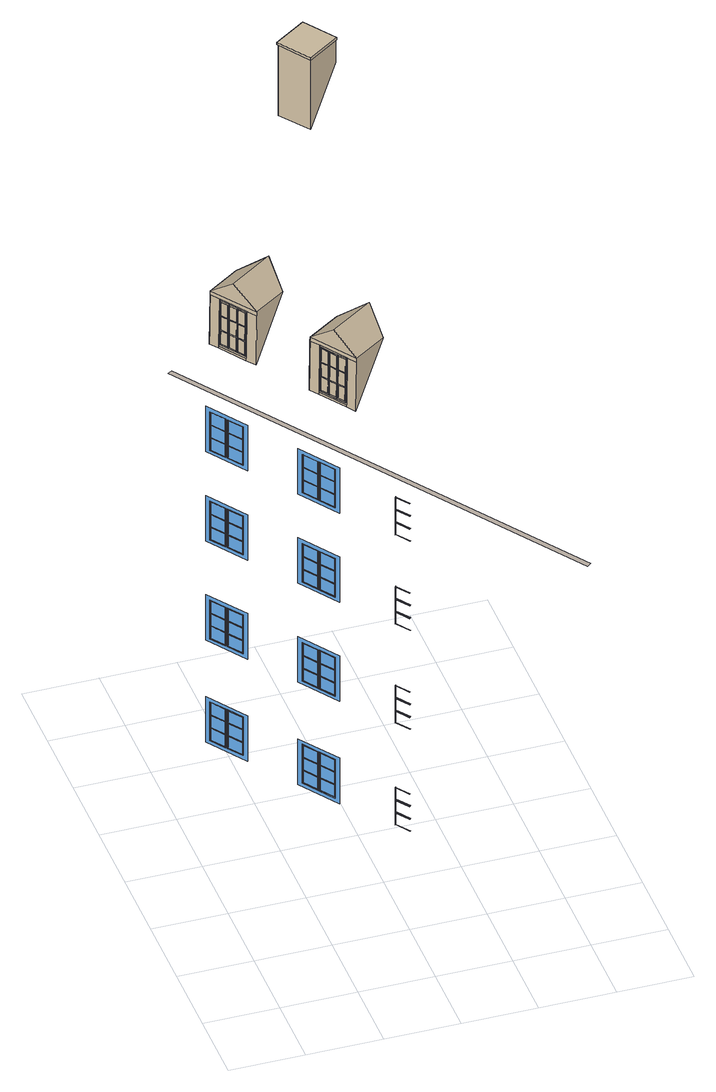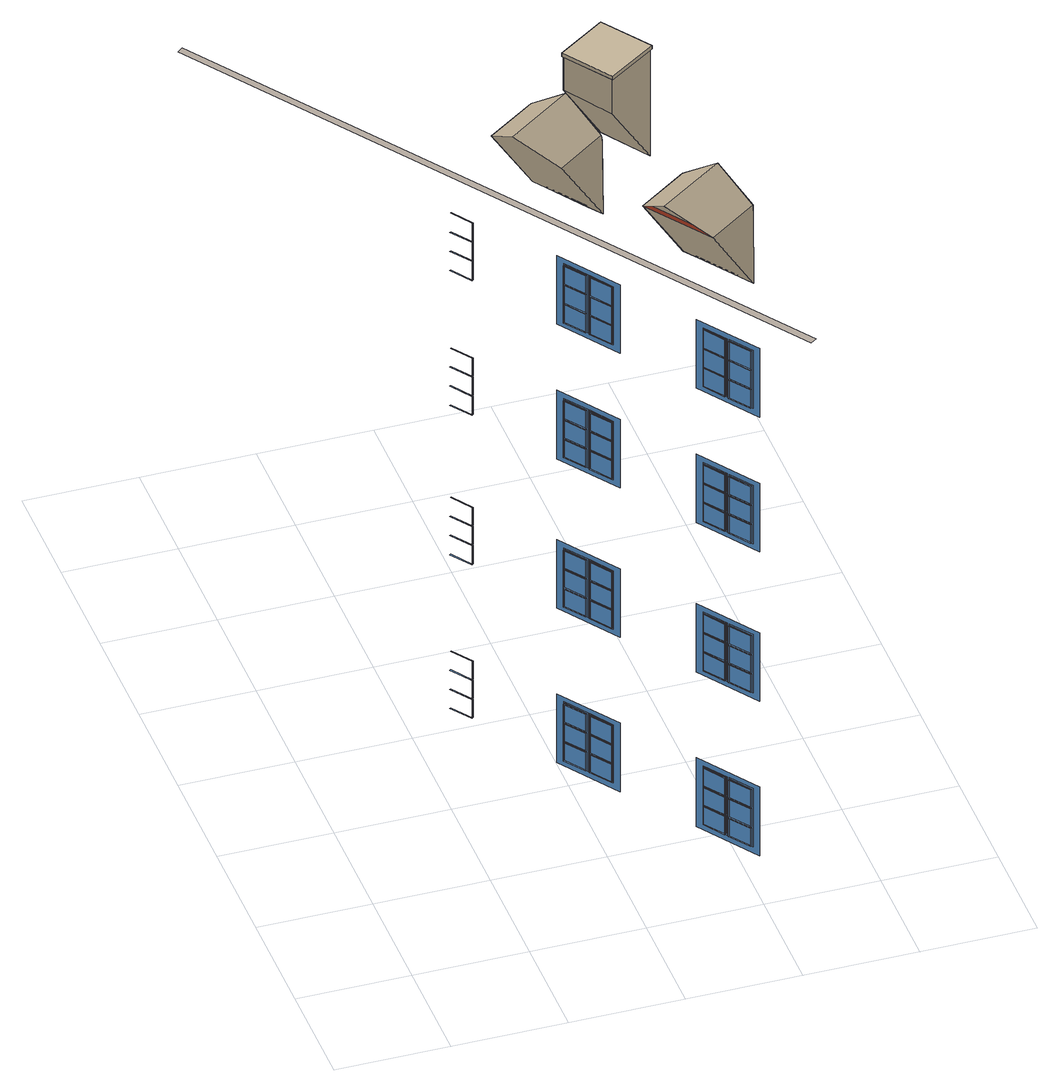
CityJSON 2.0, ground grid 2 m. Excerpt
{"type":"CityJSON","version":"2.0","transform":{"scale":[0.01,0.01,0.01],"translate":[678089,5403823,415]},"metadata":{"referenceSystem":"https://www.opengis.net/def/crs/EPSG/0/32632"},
"CityObjects":{
"building1":{"type":"Building","attributes":{"dataAvailable":"Sufficient","measuredHeight":20.7},"children":["building1-1","building1-2","building1-3"],"geometry":[{"type":"MultiSurface","lod":"3","boundaries":[[[0,1,2,3]],[[4,5,6,7]],[[8,9,10,11]],[[12,13,14,15]],[[16,17,18,19]],[[20,21,22,23]],[[24,25,26,27]],[[28,29,30,31]],[[32,33,34,35]],[[36,37,38,39]],[[40,41,42,43]],[[44,45,46,47]],[[48,49,8]],[[50,51,4]],[[52,53,0]],[[54,55,20]],[[56,57,16]],[[58,59,12]],[[60,61,32]],[[62,63,28]],[[64,65,24]],[[66,67,44]],[[68,69,40]],[[70,71,36]],[[5,72,73,6]],[[1,74,75,2]],[[9,76,77,10]],[[17,78,79,18]],[[13,80,81,14]],[[21,82,83,22]],[[29,84,85,30]],[[25,86,87,26]],[[33,88,89,34]],[[41,90,91,42]],[[37,92,93,38]],[[45,94,95,46]],[[96,97,98,99],[53,100,1,0],[101,5,4,51],[102,9,8,49]],[[103,104,105,106],[59,107,13,12],[108,17,16,57],[109,21,20,55]],[[110,111,112,113],[65,114,25,24],[115,29,28,63],[116,33,32,61]],[[117,118,119,120],[71,121,37,36],[122,41,40,69],[123,45,44,67]],[[74,1,100]],[[72,5,101]],[[76,9,102]],[[80,13,107]],[[78,17,108]],[[82,21,109]],[[86,25,114]],[[84,29,115]],[[88,33,116]],[[92,37,121]],[[90,41,122]],[[94,45,123]],[[0,1,74,52]],[[50,4,5,72]],[[48,8,9,76]],[[12,13,80,58]],[[56,16,17,78]],[[54,20,21,82]],[[24,25,86,64]],[[62,28,29,84]],[[60,32,33,88]],[[36,37,92,70]],[[68,40,41,90]],[[66,44,45,94]],[[52,0,3,124]],[[50,4,7,125]],[[48,8,11,126]],[[58,12,15,127]],[[56,16,19,128]],[[54,20,23,129]],[[64,24,27,130]],[[62,28,31,131]],[[60,32,35,132]],[[70,36,39,133]],[[68,40,43,134]],[[66,44,47,135]],[[50,72,101,51]],[[48,76,102,49]],[[52,74,100,53]],[[56,78,108,57]],[[54,82,109,55]],[[58,80,107,59]],[[62,84,115,63]],[[60,88,116,61]],[[64,86,114,65]],[[68,90,122,69]],[[66,94,123,67]],[[70,92,121,71]],[[74,52,124,75]],[[72,50,125,73]],[[76,48,126,77]],[[80,58,127,81]],[[78,56,128,79]],[[82,54,129,83]],[[86,64,130,87]],[[84,62,131,85]],[[88,60,132,89]],[[92,70,133,93]],[[90,68,134,91]],[[94,66,135,95]],[[136,137,138,139]],[[140,141,142,143]],[[144,145,146,147]],[[148,149,150,151]],[[152,153,154,155]],[[156,157,158,159]],[[160,161,162,163]],[[164,165,166,167]],[[168,169,170,171]],[[172,173,174,175]],[[176,177,178,179]],[[180,181,182,183]],[[137,136,184,185]],[[145,144,186,187]],[[141,140,188,189]],[[149,148,190,191]],[[157,156,192,193]],[[153,152,194,195]],[[161,160,196,197]],[[169,168,198,199]],[[165,164,200,201]],[[173,172,202,203]],[[181,180,204,205]],[[177,176,206,207]],[[208,209,210,211],[96,99,98,97],[212,213,214,215]],[[216,217,218,219],[103,106,105,104],[220,221,222,223]],[[224,225,226,227],[110,113,112,111],[228,229,230,231]],[[232,233,234,235],[117,120,119,118],[236,237,238,239]],[[141,240,241,142]],[[137,242,243,138]],[[145,244,245,146]],[[153,246,247,154]],[[149,248,249,150]],[[157,250,251,158]],[[165,252,253,166]],[[161,254,255,162]],[[169,256,257,170]],[[177,258,259,178]],[[173,260,261,174]],[[181,262,263,182]],[[136,264,265,184]],[[144,266,267,186]],[[140,268,269,188]],[[148,270,271,190]],[[156,272,273,192]],[[152,274,275,194]],[[160,276,277,196]],[[168,278,279,198]],[[164,280,281,200]],[[172,282,283,202]],[[180,284,285,204]],[[176,286,287,206]],[[212,215,214,213],[241,288,143,142],[289,147,146,245],[290,139,138,243]],[[220,223,222,221],[247,291,155,154],[292,159,158,251],[293,151,150,249]],[[228,231,230,229],[253,294,167,166],[295,171,170,257],[296,163,162,255]],[[236,239,238,237],[259,297,179,178],[298,183,182,263],[299,175,174,261]],[[266,144,147,289]],[[268,140,143,288]],[[264,136,139,290]],[[272,156,159,292]],[[274,152,155,291]],[[270,148,151,293]],[[278,168,171,295]],[[280,164,167,294]],[[276,160,163,296]],[[284,180,183,298]],[[286,176,179,297]],[[282,172,175,299]],[[242,137,136,264]],[[244,145,144,266]],[[141,140,268,240]],[[248,149,148,270]],[[250,157,156,272]],[[153,152,274,246]],[[254,161,160,276]],[[256,169,168,278]],[[165,164,280,252]],[[260,173,172,282]],[[262,181,180,284]],[[177,176,286,258]],[[244,145,187,300]],[[242,137,185,301]],[[240,141,189,302]],[[250,157,193,303]],[[248,149,191,304]],[[246,153,195,305]],[[256,169,199,306]],[[254,161,197,307]],[[252,165,201,308]],[[262,181,205,309]],[[260,173,203,310]],[[258,177,207,311]],[[244,266,289,245]],[[242,264,290,243]],[[240,268,288,241]],[[250,272,292,251]],[[248,270,293,249]],[[246,274,291,247]],[[256,278,295,257]],[[254,276,296,255]],[[252,280,294,253]],[[262,284,298,263]],[[260,282,299,261]],[[258,286,297,259]],[[264,242,301,265]],[[266,244,300,267]],[[268,240,302,269]],[[270,248,304,271]],[[272,250,303,273]],[[274,246,305,275]],[[276,254,307,277]],[[278,256,306,279]],[[280,252,308,281]],[[282,260,310,283]],[[284,262,309,285]],[[286,258,311,287]],[[312,313,314,315]],[[316,317,318,319]],[[320,321,322,323]],[[324,325,326,327]],[[328,329,330,331]],[[332,333,334,335]],[[336,337,338,339]],[[340,341,342,343]],[[344,345,346,347]],[[348,349,350,351]],[[352,353,354,355]],[[356,357,358,359]],[[317,316,360,361]],[[313,312,362,363]],[[321,320,364,365]],[[329,328,366,367]],[[325,324,368,369]],[[333,332,370,371]],[[341,340,372,373]],[[337,336,374,375]],[[345,344,376,377]],[[353,352,378,379]],[[349,348,380,381]],[[357,356,382,383]],[[321,384,385,322]],[[313,386,387,314]],[[317,388,389,318]],[[333,390,391,334]],[[325,392,393,326]],[[329,394,395,330]],[[345,396,397,346]],[[337,398,399,338]],[[341,400,401,342]],[[357,402,403,358]],[[349,404,405,350]],[[353,406,407,354]],[[312,408,409,362]],[[316,410,411,360]],[[320,412,413,364]],[[324,414,415,368]],[[328,416,417,366]],[[332,418,419,370]],[[336,420,421,374]],[[340,422,423,372]],[[344,424,425,376]],[[348,426,427,380]],[[352,428,429,378]],[[356,430,431,382]],[[432,433,434,435],[389,436,319,318],[437,315,314,387],[438,323,322,385]],[[439,440,441,442],[395,443,331,330],[444,327,326,393],[445,335,334,391]],[[446,447,448,449],[401,450,343,342],[451,339,338,399],[452,347,346,397]],[[453,454,455,456],[407,457,355,354],[458,351,350,405],[459,359,358,403]],[[410,316,319,436]],[[408,312,315,437]],[[412,320,323,438]],[[416,328,331,443]],[[414,324,327,444]],[[418,332,335,445]],[[422,340,343,450]],[[420,336,339,451]],[[424,344,347,452]],[[428,352,355,457]],[[426,348,351,458]],[[430,356,359,459]],[[317,316,410,388]],[[386,313,312,408]],[[384,321,320,412]],[[329,328,416,394]],[[392,325,324,414]],[[390,333,332,418]],[[341,340,422,400]],[[398,337,336,420]],[[396,345,344,424]],[[353,352,428,406]],[[404,349,348,426]],[[402,357,356,430]],[[388,317,361,460]],[[386,313,363,461]],[[384,321,365,462]],[[394,329,367,463]],[[392,325,369,464]],[[390,333,371,465]],[[400,341,373,466]],[[398,337,375,467]],[[396,345,377,468]],[[406,353,379,469]],[[404,349,381,470]],[[402,357,383,471]],[[386,408,437,387]],[[384,412,438,385]],[[388,410,436,389]],[[392,414,444,393]],[[390,418,445,391]],[[394,416,443,395]],[[398,420,451,399]],[[396,424,452,397]],[[400,422,450,401]],[[404,426,458,405]],[[402,430,459,403]],[[406,428,457,407]],[[410,388,460,411]],[[408,386,461,409]],[[412,384,462,413]],[[416,394,463,417]],[[414,392,464,415]],[[418,390,465,419]],[[422,400,466,423]],[[420,398,467,421]],[[424,396,468,425]],[[428,406,469,429]],[[426,404,470,427]],[[430,402,471,431]],[[472,473,474,475]],[[476,477,478,479]],[[480,481,482,483]],[[484,485,486,487]],[[488,489,490,491]],[[492,493,494,495]],[[496,497,498,499]],[[500,501,502,503]],[[504,505,506,507]],[[508,509,510,511]],[[512,513,514,515]],[[516,517,518,519]],[[473,472,520,521]],[[481,480,522,523]],[[477,476,524,525]],[[485,484,526,527]],[[493,492,528,529]],[[489,488,530,531]],[[497,496,532,533]],[[505,504,534,535]],[[501,500,536,537]],[[509,508,538,539]],[[517,516,540,541]],[[513,512,542,543]],[[544,545,546,547],[432,435,434,433],[548,549,550,551]],[[552,553,554,555],[439,442,441,440],[556,557,558,559]],[[560,561,562,563],[446,449,448,447],[564,565,566,567]],[[568,569,570,571],[453,456,455,454],[572,573,574,575]],[[477,576,577,478]],[[473,578,579,474]],[[481,580,581,482]],[[489,582,583,490]],[[485,584,585,486]],[[493,586,587,494]],[[501,588,589,502]],[[497,590,591,498]],[[505,592,593,506]],[[513,594,595,514]],[[509,596,597,510]],[[517,598,599,518]],[[472,600,601,520]],[[480,602,603,522]],[[476,604,605,524]],[[484,606,607,526]],[[492,608,609,528]],[[488,610,611,530]],[[496,612,613,532]],[[504,614,615,534]],[[500,616,617,536]],[[508,618,619,538]],[[516,620,621,540]],[[512,622,623,542]],[[548,551,550,549],[577,624,479,478],[625,483,482,581],[626,475,474,579]],[[556,559,558,557],[583,627,491,490],[628,495,494,587],[629,487,486,585]],[[564,567,566,565],[589,630,503,502],[631,507,506,593],[632,499,498,591]],[[572,575,574,573],[595,633,515,514],[634,519,518,599],[635,511,510,597]],[[602,480,483,625]],[[604,476,479,624]],[[600,472,475,626]],[[608,492,495,628]],[[610,488,491,627]],[[606,484,487,629]],[[614,504,507,631]],[[616,500,503,630]],[[612,496,499,632]],[[620,516,519,634]],[[622,512,515,633]],[[618,508,511,635]],[[578,473,472,600]],[[580,481,480,602]],[[477,476,604,576]],[[584,485,484,606]],[[586,493,492,608]],[[489,488,610,582]],[[590,497,496,612]],[[592,505,504,614]],[[501,500,616,588]],[[596,509,508,618]],[[598,517,516,620]],[[513,512,622,594]],[[580,481,523,636]],[[578,473,521,637]],[[576,477,525,638]],[[586,493,529,639]],[[584,485,527,640]],[[582,489,531,641]],[[592,505,535,642]],[[590,497,533,643]],[[588,501,537,644]],[[598,517,541,645]],[[596,509,539,646]],[[594,513,543,647]],[[648,649,650,651]],[[580,602,625,581]],[[578,600,626,579]],[[576,604,624,577]],[[586,608,628,587]],[[584,606,629,585]],[[582,610,627,583]],[[592,614,631,593]],[[590,612,632,591]],[[588,616,630,589]],[[598,620,634,599]],[[596,618,635,597]],[[594,622,633,595]],[[600,578,637,601]],[[602,580,636,603]],[[604,576,638,605]],[[606,584,640,607]],[[608,586,639,609]],[[610,582,641,611]],[[612,590,643,613]],[[614,592,642,615]],[[616,588,644,617]],[[618,596,646,619]],[[620,598,645,621]],[[622,594,647,623]],[[652,653,654]],[[655,656,657,658]],[[659,660,661,662]],[[663,664,665,666]],[[667,668,669,670]],[[671,672,673,674]],[[675,676,677,678]],[[679,680,681,682]],[[683,684,685,686]],[[687,688,689,690]],[[691,692,693,694]],[[695,696,697,698]],[[699,700,701,702]],[[660,659,703,704]],[[656,655,705,706]],[[664,663,707,708]],[[672,671,709,710]],[[668,667,711,712]],[[676,675,713,714]],[[684,683,715,716]],[[680,679,717,718]],[[688,687,719,720]],[[696,695,721,722]],[[692,691,723,724]],[[700,699,725,726]],[[664,727,728,665]],[[656,729,730,657]],[[660,731,732,661]],[[676,733,734,677]],[[668,735,736,669]],[[672,737,738,673]],[[688,739,740,689]],[[680,741,742,681]],[[684,743,744,685]],[[700,745,746,701]],[[692,747,748,693]],[[696,749,750,697]],[[655,751,752,705]],[[659,753,754,703]],[[663,755,756,707]],[[667,757,758,711]],[[671,759,760,709]],[[675,761,762,713]],[[679,763,764,717]],[[683,765,766,715]],[[687,767,768,719]],[[691,769,770,723]],[[695,771,772,721]],[[699,773,774,725]]],"semantics":{"surfaces":[{"type":"Window"},{"type":"OuterCeilingSurface"},{"type":"RoofSurface"}],"values":[0,0,0,0,0,0,0,0,0,0,0,0,0,0,0,0,0,0,0,0,0,0,0,0,0,0,0,0,0,0,0,0,0,0,0,0,0,0,0,0,0,0,0,0,0,0,0,0,0,0,0,0,0,0,0,0,0,0,0,0,0,0,0,0,0,0,0,0,0,0,0,0,0,0,0,0,0,0,0,0,0,0,0,0,0,0,0,0,0,0,0,0,0,0,0,0,0,0,0,0,0,0,0,0,0,0,0,0,0,0,0,0,0,0,0,0,0,0,0,0,0,0,0,0,0,0,0,0,0,0,0,0,0,0,0,0,0,0,0,0,0,0,0,0,0,0,0,0,0,0,0,0,0,0,0,0,0,0,0,0,0,0,0,0,0,0,0,0,0,0,0,0,0,0,0,0,0,0,0,0,0,0,0,0,0,0,0,0,0,0,0,0,0,0,0,0,0,0,0,0,0,0,0,0,0,0,0,0,0,0,0,0,0,0,0,0,0,0,0,0,0,0,0,0,0,0,0,0,0,0,0,0,0,0,0,0,0,0,0,0,0,0,0,0,0,0,0,0,0,0,0,0,0,0,0,0,0,0,0,0,0,0,0,0,0,0,0,0,0,0,0,0,0,0,0,0,0,0,0,0,0,0,0,0,0,0,0,0,0,0,0,0,0,0,0,0,0,0,0,0,0,0,0,0,0,0,0,0,0,0,0,0,0,0,0,0,0,0,0,0,0,0,0,0,0,0,0,0,0,0,0,0,0,0,0,0,0,0,0,0,0,0,0,0,0,0,0,0,0,0,0,0,0,0,0,0,0,0,0,0,0,0,0,0,0,0,0,0,0,0,0,0,0,0,0,0,0,0,0,0,0,0,0,0,0,0,0,0,0,0,0,0,0,0,0,0,0,0,0,0,0,0,0,0,0,0,0,0,0,0,0,0,0,0,0,0,0,0,0,0,1,0,0,0,0,0,0,0,0,0,0,0,0,0,0,0,0,0,0,0,0,0,0,0,0,2,0,0,0,0,0,0,0,0,0,0,0,0,0,0,0,0,0,0,0,0,0,0,0,0,0,0,0,0,0,0,0,0,0,0,0,0,0,0,0,0,0,0,0,0,0,0,0,0]}}]},
"building1-1":{"type":"BuildingInstallation","attributes":{"@cityeditor:layer":"Unclassified.LoD3"},"parents":["building1"],"geometry":[{"type":"MultiSurface","lod":"3","boundaries":[[[775,776,777,778]],[[779,780,781,782]],[[783,784,785,786]],[[787,788,789,790]],[[791,792,793,794],[795,783,786,796,797,798,799,800]],[[801,802,803,804]],[[805,806,807]],[[795,808,784,783]],[[787,809,810,790]],[[805,807,811,794,793,812]],[[794,813,814,791]],[[804,803,815,816]],[[789,817,818,788]],[[819,820,776,775]],[[784,808,821,822]],[[775,819,823,778]],[[824,825,826,827]],[[779,782,828,785,784,822]],[[823,829,820,819]],[[808,830,831,781,780,821]],[[816,815,832,833]],[[793,834,813,794]],[[800,830,785,786]],[[800,830,808,795]],[[788,818,809,787]],[[778,777,829,823]],[[790,810,817,789]],[[835,652,805,812]],[[836,837,838,839]],[[840,841,825,824]],[[782,781,831,828],[842,843,844,845],[838,837,846,847],[825,841,848,826]],[[833,832,802,801]],[[798,781,831,799]],[[849,850,851,852]],[[849,845,844,852]],[[796,828,782,797]],[[797,782,781,798]],[[853,854,855,856]],[[839,838,847,857]],[[796,828,831,799]],[[783,795,800,786],[775,778,823,819],[787,790,789,788],[804,816,833,801]],[[852,844,843,851]],[[857,839,836,858]],[[850,842,845,849]],[[824,840,859,827]],[[857,847,846,858]],[[851,843,842,850]],[[827,826,848,859]],[[785,830,808,784],[820,829,777,776],[818,817,810,809],[802,832,815,803]],[[796,799,798,797],[849,852,851,850],[857,858,836,839],[827,859,840,824]],[[791,814,860,792]],[[801,833,816,804]],[[654,861,811,807]],[[792,862,835,812,793]],[[799,831,830,800]],[[791,863,862,792]],[[861,863,791,794,811]],[[864,865,866,867]],[[786,800,799,796],[867,868,869,864],[870,871,872,873],[874,875,853,856]],[[871,876,877,872]],[[872,877,878,873]],[[874,879,880,875]],[[856,855,879,874]],[[828,831,830,785],[865,881,882,866],[878,877,876,883],[855,854,880,879]],[[870,873,872,871]],[[869,881,865,864]],[[867,866,882,868]],[[856,853,875,874]],[[870,883,876,871]],[[786,785,828,796]],[[875,880,854,853]],[[867,864,869,868]],[[859,848,841,840]],[[873,878,883,870]],[[868,882,881,869]],[[858,846,837,836]],[[653,652,805,806]],[[654,653,806,807]],[[861,863,862,835,652,653,654]]]}]},
"building1-2":{"type":"BuildingInstallation","attributes":{"@cityeditor:layer":"Unclassified.LoD3"},"parents":["building1"],"geometry":[{"type":"MultiSurface","lod":"3","boundaries":[[[884,885,886,887]],[[888,889,890,891]],[[892,893,894,895]],[[896,897,898,899]],[[900,901,902,903],[904,892,895,905,906,907,908,909]],[[910,911,912,913]],[[914,915,916]],[[904,917,893,892]],[[896,918,919,899]],[[914,916,920,903,902,921]],[[903,922,923,900]],[[913,912,924,925]],[[898,926,927,897]],[[928,929,885,884]],[[917,930,893]],[[884,928,931,887]],[[932,933,934,935]],[[888,891,936,894,893]],[[931,937,929,928]],[[917,938,939,890,889,930]],[[925,924,940,941]],[[902,942,922,903]],[[909,938,894,895]],[[909,938,917,904]],[[897,927,918,896]],[[887,886,937,931]],[[899,919,926,898]],[[943,944,914,921]],[[945,946,947,948]],[[949,950,933,932]],[[891,890,939,936],[951,952,953,954],[947,946,955,956],[933,950,957,934]],[[941,940,911,910]],[[907,890,939,908]],[[958,959,960,961]],[[958,954,953,961]],[[905,936,891,906]],[[906,891,890,907]],[[962,963,964,965]],[[948,947,956,966]],[[905,936,939,908]],[[892,904,909,895],[884,887,931,928],[896,899,898,897],[913,925,941,910]],[[961,953,952,960]],[[966,948,945,967]],[[959,951,954,958]],[[932,949,968,935]],[[966,956,955,967]],[[960,952,951,959]],[[935,934,957,968]],[[894,938,917,893],[929,937,886,885],[927,926,919,918],[911,940,924,912]],[[905,908,907,906],[958,961,960,959],[966,967,945,948],[935,968,949,932]],[[900,923,969,901]],[[910,941,925,913]],[[970,971,920,916]],[[901,972,943,921,902]],[[908,939,938,909]],[[900,973,972,901]],[[971,973,900,903,920]],[[974,975,976,977]],[[895,909,908,905],[977,978,979,974],[980,981,982,983],[984,985,962,965]],[[981,986,987,982]],[[982,987,988,983]],[[984,989,990,985]],[[965,964,989,984]],[[936,939,938,894],[975,991,992,976],[988,987,986,993],[964,963,990,989]],[[980,983,982,981]],[[979,991,975,974]],[[977,976,992,978]],[[965,962,985,984]],[[980,993,986,981]],[[895,894,936,905]],[[985,990,963,962]],[[968,957,950,949]],[[983,988,993,980]],[[978,992,991,979]],[[967,955,946,945]],[[994,944,914,915]],[[970,994,915,916]],[[971,973,972,943,944,994,970]],[[977,974,979,978]]]}]},
"building1-3":{"type":"BuildingInstallation","attributes":{"@cityeditor:layer":"Unclassified.LoD3","materialUncertainty":1},"parents":["building1"],"geometry":[{"type":"MultiSurface","lod":"3","boundaries":[[[995,996,997,998]],[[999,1000,1001,1002]],[[1003,1004,1005,1006]],[[997,1007,1008,998]],[[1007,1009,1010,1008],[1001,1006,1005,1002]],[[996,1009,1007,997]],[[998,1008,1010,995]],[[995,1010,1009,996]],[[1000,1003,1006,1001]],[[999,1002,1005,1004]],[[1004,1003,1000,999]]]}]}
},
"vertices":[
[174,1061,87],[174,1061,50],[176,1062,50],[176,1062,87],[174,1061,126],[174,1061,89],[176,1062,89],[176,1062,126],[174,1061,165],[174,1061,128],[176,1062,128],[176,1062,165],[174,1061,400],[174,1061,363],[176,1062,363],[176,1062,400],[174,1061,439],[174,1061,402],[176,1062,402],[176,1062,439],[174,1061,478],[174,1061,441],[176,1062,441],[176,1062,478],[174,1061,704],[174,1061,667],[176,1062,667],[176,1062,704],[174,1061,743],[174,1061,706],[176,1062,706],[176,1062,743],[174,1061,782],[174,1061,745],[176,1062,745],[176,1062,782],[174,1061,979],[174,1061,941],[176,1062,941],[176,1062,979],[174,1061,1018],[174,1061,980],[176,1062,980],[176,1062,1018],[174,1061,1057],[174,1061,1019],[176,1062,1019],[176,1062,1057],[200,1024,165],[199,1024,165],[200,1024,126],[199,1024,126],[200,1024,87],[199,1024,87],[200,1024,478],[199,1024,478],[200,1024,439],[199,1024,439],[200,1024,400],[199,1024,400],[200,1024,782],[199,1024,782],[200,1024,743],[199,1024,743],[200,1024,704],[199,1024,704],[200,1024,1057],[199,1024,1057],[200,1024,1018],[199,1024,1018],[200,1024,979],[199,1024,979],[200,1024,89],[202,1025,89],[200,1024,50],[202,1025,50],[200,1024,128],[202,1025,128],[200,1024,402],[202,1025,402],[200,1024,363],[202,1025,363],[200,1024,441],[202,1025,441],[200,1024,706],[202,1025,706],[200,1024,667],[202,1025,667],[200,1024,745],[202,1025,745],[200,1024,980],[202,1025,980],[200,1024,941],[202,1025,941],[200,1024,1019],[202,1025,1019],[172,1062,167],[172,1062,48],[200,1022,48],[200,1022,167],[199,1024,50],[199,1024,89],[199,1024,128],[172,1062,480],[172,1062,361],[200,1022,361],[200,1022,480],[199,1024,363],[199,1024,402],[199,1024,441],[172,1062,784],[172,1062,665],[200,1022,665],[200,1022,784],[199,1024,667],[199,1024,706],[199,1024,745],[172,1062,1058],[172,1062,940],[200,1022,940],[200,1022,1058],[199,1024,941],[199,1024,980],[199,1024,1019],[202,1025,87],[202,1025,126],[202,1025,165],[202,1025,400],[202,1025,439],[202,1025,478],[202,1025,704],[202,1025,743],[202,1025,782],[202,1025,979],[202,1025,1018],[202,1025,1057],[204,1018,128],[204,1018,165],[203,1017,165],[203,1017,128],[204,1018,50],[204,1018,87],[203,1017,87],[203,1017,50],[204,1018,89],[204,1018,126],[203,1017,126],[203,1017,89],[204,1018,441],[204,1018,478],[203,1017,478],[203,1017,441],[204,1018,363],[204,1018,400],[203,1017,400],[203,1017,363],[204,1018,402],[204,1018,439],[203,1017,439],[203,1017,402],[204,1018,745],[204,1018,782],[203,1017,782],[203,1017,745],[204,1018,667],[204,1018,704],[203,1017,704],[203,1017,667],[204,1018,706],[204,1018,743],[203,1017,743],[203,1017,706],[204,1018,1019],[204,1018,1057],[203,1017,1057],[203,1017,1019],[204,1018,941],[204,1018,979],[203,1017,979],[203,1017,941],[204,1018,980],[204,1018,1018],[203,1017,1018],[203,1017,980],[206,1019,128],[206,1019,165],[206,1019,89],[206,1019,126],[206,1019,50],[206,1019,87],[206,1019,441],[206,1019,478],[206,1019,402],[206,1019,439],[206,1019,363],[206,1019,400],[206,1019,745],[206,1019,782],[206,1019,706],[206,1019,743],[206,1019,667],[206,1019,704],[206,1019,1019],[206,1019,1057],[206,1019,980],[206,1019,1018],[206,1019,941],[206,1019,979],[165,1074,177],[165,1074,37],[238,967,37],[238,967,177],[202,1019,167],[230,979,167],[230,979,48],[202,1019,48],[165,1074,491],[165,1074,351],[238,967,351],[238,967,491],[202,1019,480],[230,979,480],[230,979,361],[202,1019,361],[165,1074,795],[165,1074,655],[238,967,655],[238,967,795],[202,1019,784],[230,979,784],[230,979,665],[202,1019,665],[165,1074,1069],[165,1074,929],[238,967,929],[238,967,1069],[202,1019,1058],[230,979,1058],[230,979,940],[202,1019,940],[230,981,87],[229,980,87],[230,981,165],[229,980,165],[230,981,126],[229,980,126],[230,981,400],[229,980,400],[230,981,478],[229,980,478],[230,981,439],[229,980,439],[230,981,704],[229,980,704],[230,981,782],[229,980,782],[230,981,743],[229,980,743],[230,981,979],[229,980,979],[230,981,1057],[229,980,1057],[230,981,1018],[229,980,1018],[230,981,128],[231,982,128],[230,981,89],[231,982,89],[230,981,50],[231,982,50],[230,981,441],[231,982,441],[230,981,402],[231,982,402],[230,981,363],[231,982,363],[230,981,745],[231,982,745],[230,981,706],[231,982,706],[230,981,667],[231,982,667],[230,981,1019],[231,982,1019],[230,981,980],[231,982,980],[230,981,941],[231,982,941],[229,980,50],[229,980,89],[229,980,128],[229,980,363],[229,980,402],[229,980,441],[229,980,667],[229,980,706],[229,980,745],[229,980,941],[229,980,980],[229,980,1019],[231,982,126],[231,982,165],[231,982,87],[231,982,439],[231,982,478],[231,982,400],[231,982,743],[231,982,782],[231,982,704],[231,982,1018],[231,982,1057],[231,982,979],[335,828,89],[335,828,126],[334,827,126],[334,827,89],[335,828,50],[335,828,87],[334,827,87],[334,827,50],[335,828,128],[335,828,165],[334,827,165],[334,827,128],[335,828,402],[335,828,439],[334,827,439],[334,827,402],[335,828,363],[335,828,400],[334,827,400],[334,827,363],[335,828,441],[335,828,478],[334,827,478],[334,827,441],[335,828,706],[335,828,743],[334,827,743],[334,827,706],[335,828,667],[335,828,704],[334,827,704],[334,827,667],[335,828,745],[335,828,782],[334,827,782],[334,827,745],[335,828,980],[335,828,1018],[334,827,1018],[334,827,980],[335,828,941],[335,828,979],[334,827,979],[334,827,941],[335,828,1019],[335,828,1057],[334,827,1057],[334,827,1019],[336,829,50],[336,829,87],[336,829,89],[336,829,126],[336,829,128],[336,829,165],[336,829,363],[336,829,400],[336,829,402],[336,829,439],[336,829,441],[336,829,478],[336,829,667],[336,829,704],[336,829,706],[336,829,743],[336,829,745],[336,829,782],[336,829,941],[336,829,979],[336,829,980],[336,829,1018],[336,829,1019],[336,829,1057],[360,791,165],[359,790,165],[360,791,126],[359,790,126],[360,791,87],[359,790,87],[360,791,478],[359,790,478],[360,791,439],[359,790,439],[360,791,400],[359,790,400],[360,791,782],[359,790,782],[360,791,743],[359,790,743],[360,791,704],[359,790,704],[360,791,1057],[359,790,1057],[360,791,1018],[359,790,1018],[360,791,979],[359,790,979],[360,791,89],[362,792,89],[360,791,50],[362,792,50],[360,791,128],[362,792,128],[360,791,402],[362,792,402],[360,791,363],[362,792,363],[360,791,441],[362,792,441],[360,791,706],[362,792,706],[360,791,667],[362,792,667],[360,791,745],[362,792,745],[360,791,980],[362,792,980],[360,791,941],[362,792,941],[360,791,1019],[362,792,1019],[333,829,167],[333,829,48],[360,788,48],[360,788,167],[359,790,50],[359,790,89],[359,790,128],[333,829,480],[333,829,361],[360,788,361],[360,788,480],[359,790,363],[359,790,402],[359,790,441],[333,829,784],[333,829,665],[360,788,665],[360,788,784],[359,790,667],[359,790,706],[359,790,745],[333,829,1058],[333,829,940],[360,788,940],[360,788,1058],[359,790,941],[359,790,980],[359,790,1019],[362,792,87],[362,792,126],[362,792,165],[362,792,400],[362,792,439],[362,792,478],[362,792,704],[362,792,743],[362,792,782],[362,792,979],[362,792,1018],[362,792,1057],[364,785,128],[364,785,165],[364,784,165],[364,784,128],[364,785,50],[364,785,87],[364,784,87],[364,784,50],[364,785,89],[364,785,126],[364,784,126],[364,784,89],[364,785,441],[364,785,478],[364,784,478],[364,784,441],[364,785,363],[364,785,400],[364,784,400],[364,784,363],[364,785,402],[364,785,439],[364,784,439],[364,784,402],[364,785,745],[364,785,782],[364,784,782],[364,784,745],[364,785,667],[364,785,704],[364,784,704],[364,784,667],[364,785,706],[364,785,743],[364,784,743],[364,784,706],[364,785,1019],[364,785,1057],[364,784,1057],[364,784,1019],[364,785,941],[364,785,979],[364,784,979],[364,784,941],[364,785,980],[364,785,1018],[364,784,1018],[364,784,980],[366,786,128],[366,786,165],[366,786,89],[366,786,126],[366,786,50],[366,786,87],[366,786,441],[366,786,478],[366,786,402],[366,786,439],[366,786,363],[366,786,400],[366,786,745],[366,786,782],[366,786,706],[366,786,743],[366,786,667],[366,786,704],[366,786,1019],[366,786,1057],[366,786,980],[366,786,1018],[366,786,941],[366,786,979],[325,841,177],[325,841,37],[398,734,37],[398,734,177],[362,786,167],[390,745,167],[390,745,48],[362,786,48],[325,841,491],[325,841,351],[398,734,351],[398,734,491],[362,786,480],[390,745,480],[390,745,361],[362,786,361],[325,841,795],[325,841,655],[398,734,655],[398,734,795],[362,786,784],[390,745,784],[390,745,665],[362,786,665],[325,841,1069],[325,841,929],[398,734,929],[398,734,1069],[362,786,1058],[390,745,1058],[390,745,940],[362,786,940],[390,748,87],[389,747,87],[390,748,165],[389,747,165],[390,748,126],[389,747,126],[390,748,400],[389,747,400],[390,748,478],[389,747,478],[390,748,439],[389,747,439],[390,748,704],[389,747,704],[390,748,782],[389,747,782],[390,748,743],[389,747,743],[390,748,979],[389,747,979],[390,748,1057],[389,747,1057],[390,748,1018],[389,747,1018],[390,748,128],[392,749,128],[390,748,89],[392,749,89],[390,748,50],[392,749,50],[390,748,441],[392,749,441],[390,748,402],[392,749,402],[390,748,363],[392,749,363],[390,748,745],[392,749,745],[390,748,706],[392,749,706],[390,748,667],[392,749,667],[390,748,1019],[392,749,1019],[390,748,980],[392,749,980],[390,748,941],[392,749,941],[389,747,50],[389,747,89],[389,747,128],[389,747,363],[389,747,402],[389,747,441],[389,747,667],[389,747,706],[389,747,745],[389,747,941],[389,747,980],[389,747,1019],[392,749,126],[392,749,165],[392,749,87],[392,749,439],[392,749,478],[392,749,400],[392,749,743],[392,749,782],[392,749,704],[392,749,1018],[392,749,1057],[392,749,979],[106,1160,1129],[833,100,1129],[823,92,1129],[95,1153,1129],[357,1052,1390],[347,1132,1444],[276,1170,1390],[495,595,89],[495,595,126],[494,594,126],[494,594,89],[495,595,50],[495,595,87],[494,594,87],[494,594,50],[495,595,128],[495,595,165],[494,594,165],[494,594,128],[495,595,402],[495,595,439],[494,594,439],[494,594,402],[495,595,363],[495,595,400],[494,594,400],[494,594,363],[495,595,441],[495,595,478],[494,594,478],[494,594,441],[495,595,706],[495,595,743],[494,594,743],[494,594,706],[495,595,667],[495,595,704],[494,594,704],[494,594,667],[495,595,745],[495,595,782],[494,594,782],[494,594,745],[495,595,980],[495,595,1018],[494,594,1018],[494,594,980],[495,595,941],[495,595,979],[494,594,979],[494,594,941],[495,595,1019],[495,595,1057],[494,594,1057],[494,594,1019],[496,596,50],[496,596,87],[496,596,89],[496,596,126],[496,596,128],[496,596,165],[496,596,363],[496,596,400],[496,596,402],[496,596,439],[496,596,441],[496,596,478],[496,596,667],[496,596,704],[496,596,706],[496,596,743],[496,596,745],[496,596,782],[496,596,941],[496,596,979],[496,596,980],[496,596,1018],[496,596,1019],[496,596,1057],[520,558,165],[519,557,165],[520,558,126],[519,557,126],[520,558,87],[519,557,87],[520,558,478],[519,557,478],[520,558,439],[519,557,439],[520,558,400],[519,557,400],[520,558,782],[519,557,782],[520,558,743],[519,557,743],[520,558,704],[519,557,704],[520,558,1057],[519,557,1057],[520,558,1018],[519,557,1018],[520,558,979],[519,557,979],[520,558,89],[522,559,89],[520,558,50],[522,559,50],[520,558,128],[522,559,128],[520,558,402],[522,559,402],[520,558,363],[522,559,363],[520,558,441],[522,559,441],[520,558,706],[522,559,706],[520,558,667],[522,559,667],[520,558,745],[522,559,745],[520,558,980],[522,559,980],[520,558,941],[522,559,941],[520,558,1019],[522,559,1019],
[249,1019,1333],[252,1021,1333],[240,1039,1333],[236,1037,1333],[208,1084,1243],[210,1086,1377],[209,1085,1377],[207,1084,1243],[249,1017,1243],[252,1019,1243],[237,1040,1243],[234,1038,1243],[248,1019,1290],[249,1019,1330],[236,1037,1330],[236,1037,1290],[202,1084,1238],[250,1014,1238],[252,1016,1381],[205,1085,1381],[251,1018,1377],[219,1060,1243],[204,1082,1243],[206,1083,1377],[221,1061,1377],[236,1039,1377],[248,1019,1286],[251,1021,1286],[251,1021,1247],[247,1018,1247],[269,992,1392],[229,1051,1446],[188,1109,1392],[254,1020,1377],[252,1021,1290],[239,1039,1290],[188,1109,1381],[269,992,1381],[209,1088,1381],[207,1087,1238],[239,1039,1247],[235,1036,1247],[240,1039,1330],[252,1021,1330],[249,1020,1373],[253,1022,1373],[255,1021,1377],[253,1019,1243],[237,1038,1373],[218,1062,1286],[222,1064,1286],[221,1064,1247],[218,1062,1247],[222,1062,1243],[240,1040,1373],[239,1042,1377],[224,1063,1377],[239,1039,1286],[236,1037,1286],[256,1018,1381],[267,990,1231],[207,1081,1330],[210,1083,1330],[222,1065,1330],[219,1063,1330],[206,1080,1286],[209,1082,1286],[223,1065,1373],[210,1083,1373],[210,1083,1333],[222,1065,1333],[209,1082,1290],[222,1064,1290],[209,1082,1247],[219,1063,1333],[219,1063,1373],[207,1081,1373],[207,1081,1333],[221,1058,1286],[224,1061,1286],[236,1043,1286],[233,1040,1286],[218,1062,1290],[206,1080,1290],[205,1080,1247],[254,1017,1238],[186,1108,1231],[250,1014,1231],[202,1084,1231],[234,1041,1373],[238,1043,1373],[237,1043,1333],[234,1041,1333],[221,1059,1333],[222,1059,1373],[233,1041,1290],[221,1058,1290],[221,1059,1330],[234,1041,1330],[233,1040,1247],[220,1058,1247],[224,1061,1290],[225,1061,1330],[237,1043,1330],[236,1042,1247],[224,1060,1247],[225,1062,1373],[225,1061,1333],[237,1043,1290],
[422,765,1333],[426,767,1333],[413,785,1333],[410,783,1333],[382,830,1243],[384,832,1377],[383,831,1377],[381,830,1243],[422,762,1243],[426,765,1243],[411,786,1243],[407,784,1243],[422,765,1290],[422,765,1330],[410,783,1330],[409,783,1290],[376,830,1238],[424,760,1238],[426,761,1381],[378,831,1381],[424,764,1377],[393,806,1243],[378,828,1243],[380,829,1377],[394,807,1377],[409,785,1377],[422,765,1286],[425,767,1286],[424,767,1247],[421,764,1247],[443,738,1392],[403,797,1446],[362,855,1392],[428,766,1377],[425,767,1290],[413,785,1290],[361,855,1381],[442,737,1381],[382,834,1381],[380,833,1238],[412,784,1247],[409,782,1247],[413,785,1330],[426,767,1330],[423,766,1373],[426,768,1373],[428,767,1377],[410,783,1373],[392,808,1286],[395,810,1286],[395,810,1247],[391,808,1247],[396,808,1243],[414,786,1373],[413,788,1377],[398,809,1377],[413,785,1286],[409,783,1286],[430,764,1381],[440,736,1231],[531,798,1390],[380,826,1330],[383,829,1330],[396,811,1330],[393,808,1330],[380,826,1286],[383,828,1286],[396,811,1373],[384,829,1373],[383,829,1333],[396,811,1333],[383,828,1290],[395,810,1290],[382,828,1247],[393,808,1333],[393,809,1373],[381,827,1373],[380,826,1333],[394,804,1286],[398,807,1286],[410,789,1286],[407,786,1286],[392,808,1290],[380,826,1290],[379,826,1247],[428,763,1238],[450,916,1390],[359,854,1231],[424,760,1231],[376,830,1231],[408,787,1373],[411,789,1373],[411,789,1333],[407,787,1333],[395,805,1333],[396,805,1373],[407,786,1290],[394,804,1290],[395,805,1330],[407,787,1330],[406,786,1247],[394,804,1247],[398,807,1290],[398,807,1330],[411,789,1330],[409,788,1247],[397,806,1247],[399,808,1373],[398,807,1333],[410,789,1290],[521,878,1444],
[579,1304,1936],[520,1389,1936],[434,1331,1936],[493,1245,1936],[520,1387,1858],[437,1330,1712],[437,1330,1929],[520,1387,1929],[494,1248,1714],[576,1304,1860],[576,1304,1929],[494,1248,1929],[434,1331,1929],[493,1245,1929],[520,1389,1929],[579,1304,1929]
]}
